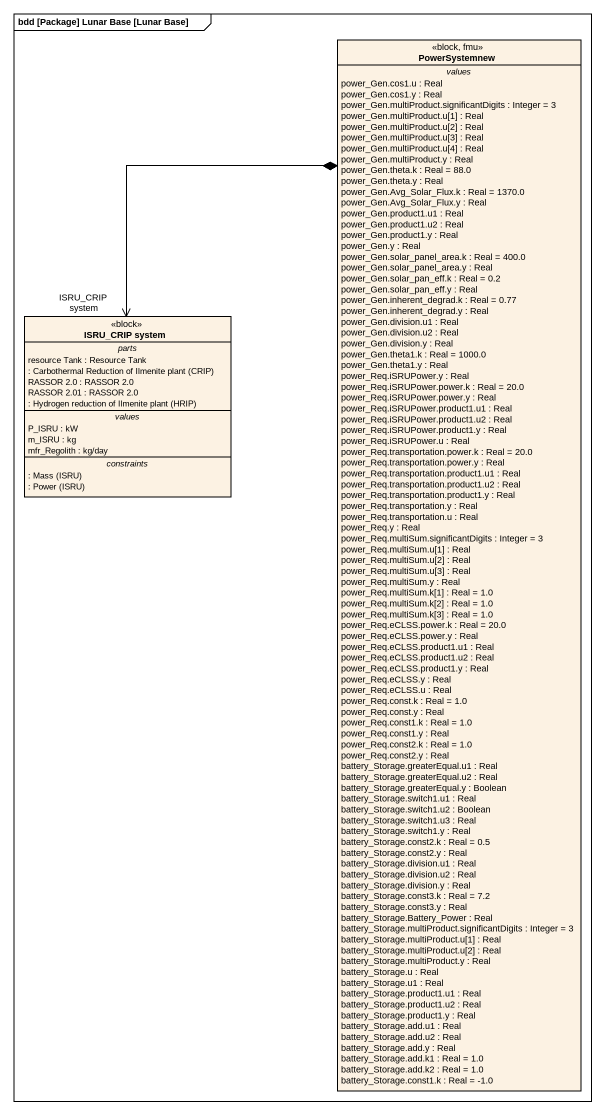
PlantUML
@startuml
mainframe bdd [Package] Lunar Base [Lunar Base]
hide circle
hide empty members
class PowerSystemnew <<block, fmu>> {
  -- values --
  power_Gen.cos1.u : Real
  power_Gen.cos1.y : Real
  power_Gen.multiProduct.significantDigits : Integer = 3
  power_Gen.multiProduct.u[1] : Real
  power_Gen.multiProduct.u[2] : Real
  power_Gen.multiProduct.u[3] : Real
  power_Gen.multiProduct.u[4] : Real
  power_Gen.multiProduct.y : Real
  power_Gen.theta.k : Real = 88.0
  power_Gen.theta.y : Real
  power_Gen.Avg_Solar_Flux.k : Real = 1370.0
  power_Gen.Avg_Solar_Flux.y : Real
  power_Gen.product1.u1 : Real
  power_Gen.product1.u2 : Real
  power_Gen.product1.y : Real
  power_Gen.y : Real
  power_Gen.solar_panel_area.k : Real = 400.0
  power_Gen.solar_panel_area.y : Real
  power_Gen.solar_pan_eff.k : Real = 0.2
  power_Gen.solar_pan_eff.y : Real
  power_Gen.inherent_degrad.k : Real = 0.77
  power_Gen.inherent_degrad.y : Real
  power_Gen.division.u1 : Real
  power_Gen.division.u2 : Real
  power_Gen.division.y : Real
  power_Gen.theta1.k : Real = 1000.0
  power_Gen.theta1.y : Real
  power_Req.iSRUPower.y : Real
  power_Req.iSRUPower.power.k : Real = 20.0
  power_Req.iSRUPower.power.y : Real
  power_Req.iSRUPower.product1.u1 : Real
  power_Req.iSRUPower.product1.u2 : Real
  power_Req.iSRUPower.product1.y : Real
  power_Req.iSRUPower.u : Real
  power_Req.transportation.power.k : Real = 20.0
  power_Req.transportation.power.y : Real
  power_Req.transportation.product1.u1 : Real
  power_Req.transportation.product1.u2 : Real
  power_Req.transportation.product1.y : Real
  power_Req.transportation.y : Real
  power_Req.transportation.u : Real
  power_Req.y : Real
  power_Req.multiSum.significantDigits : Integer = 3
  power_Req.multiSum.u[1] : Real
  power_Req.multiSum.u[2] : Real
  power_Req.multiSum.u[3] : Real
  power_Req.multiSum.y : Real
  power_Req.multiSum.k[1] : Real = 1.0
  power_Req.multiSum.k[2] : Real = 1.0
  power_Req.multiSum.k[3] : Real = 1.0
  power_Req.eCLSS.power.k : Real = 20.0
  power_Req.eCLSS.power.y : Real
  power_Req.eCLSS.product1.u1 : Real
  power_Req.eCLSS.product1.u2 : Real
  power_Req.eCLSS.product1.y : Real
  power_Req.eCLSS.y : Real
  power_Req.eCLSS.u : Real
  power_Req.const.k : Real = 1.0
  power_Req.const.y : Real
  power_Req.const1.k : Real = 1.0
  power_Req.const1.y : Real
  power_Req.const2.k : Real = 1.0
  power_Req.const2.y : Real
  battery_Storage.greaterEqual.u1 : Real
  battery_Storage.greaterEqual.u2 : Real
  battery_Storage.greaterEqual.y : Boolean
  battery_Storage.switch1.u1 : Real
  battery_Storage.switch1.u2 : Boolean
  battery_Storage.switch1.u3 : Real
  battery_Storage.switch1.y : Real
  battery_Storage.const2.k : Real = 0.5
  battery_Storage.const2.y : Real
  battery_Storage.division.u1 : Real
  battery_Storage.division.u2 : Real
  battery_Storage.division.y : Real
  battery_Storage.const3.k : Real = 7.2
  battery_Storage.const3.y : Real
  battery_Storage.Battery_Power : Real
  battery_Storage.multiProduct.significantDigits : Integer = 3
  battery_Storage.multiProduct.u[1] : Real
  battery_Storage.multiProduct.u[2] : Real
  battery_Storage.multiProduct.y : Real
  battery_Storage.u : Real
  battery_Storage.u1 : Real
  battery_Storage.product1.u1 : Real
  battery_Storage.product1.u2 : Real
  battery_Storage.product1.y : Real
  battery_Storage.add.u1 : Real
  battery_Storage.add.u2 : Real
  battery_Storage.add.y : Real
  battery_Storage.add.k1 : Real = 1.0
  battery_Storage.add.k2 : Real = 1.0
  battery_Storage.const1.k : Real = -1.0
}
class "ISRU_CRIP system" as ISRU_CRIP_system <<block>> {
  -- parts --
  resource Tank : Resource Tank
  {field} : Carbothermal Reduction of Ilmenite plant (CRIP)
  RASSOR 2.0 : RASSOR 2.0
  RASSOR 2.01 : RASSOR 2.0
  {field} : Hydrogen reduction of Ilmenite plant (HRIP)
  -- values --
  P_ISRU : kW
  m_ISRU : kg
  mfr_Regolith : kg/day
  -- constraints --
  {field} : Mass (ISRU)
  {field} : Power (ISRU)
}
PowerSystemnew *-left-> "ISRU_CRIP system" ISRU_CRIP_system
@enduml
